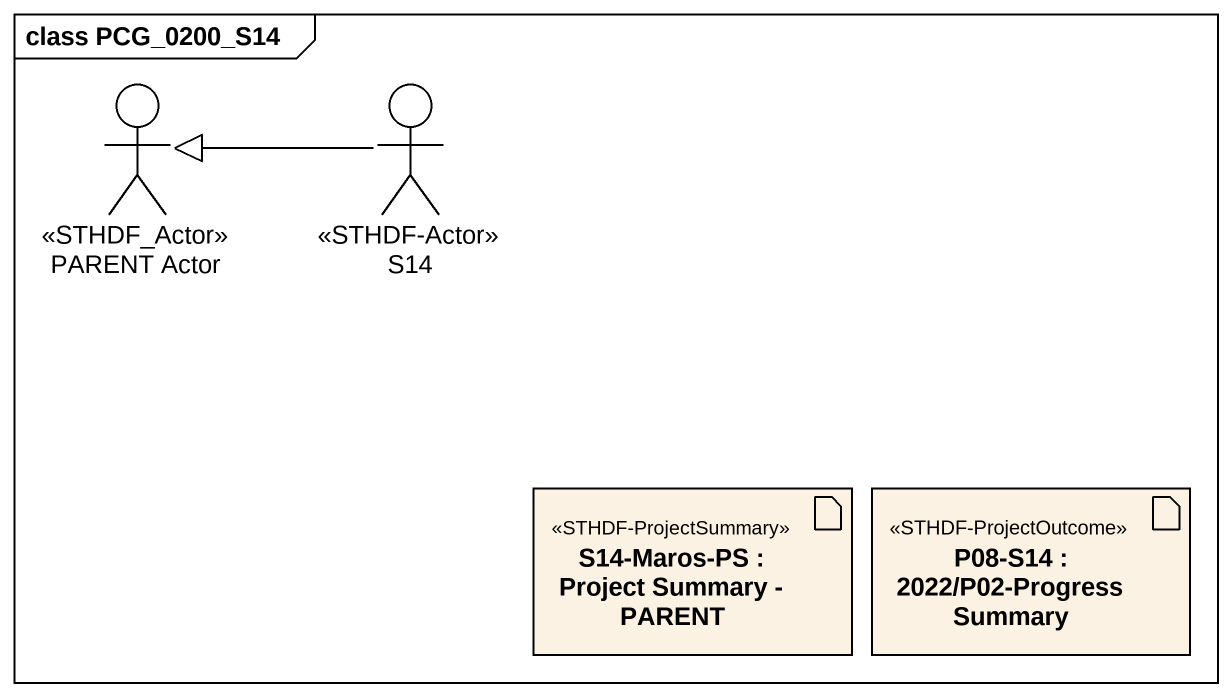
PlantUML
@startuml
mainframe class PCG_0200_S14
actor "PARENT Actor" as PARENT_Actor <<STHDF_Actor>>
actor S14 <<STHDF-Actor>>
artifact "S14-Maros-PS : Project Summary - PARENT" as S14_Maros_PS <<STHDF-ProjectSummary>>
artifact "P08-S14 : 2022/P02-Progress Summary" as P08_S14 <<STHDF-ProjectOutcome>>
S14 -left-|> PARENT_Actor
@enduml
